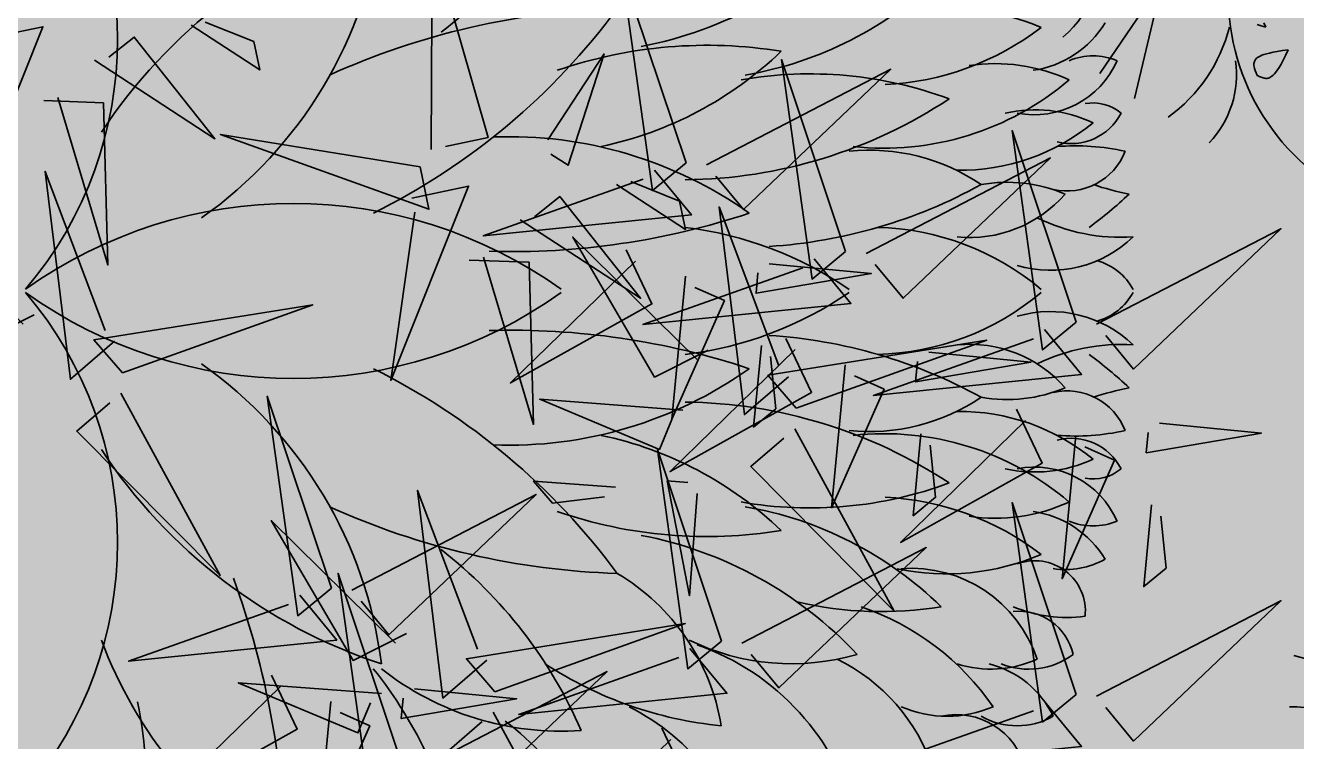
# Model space of a CAD drawing. Header units: millimetres. Extents: x 0 to 59560, y 0 to 21447.
# Drawn here: x 11248.4 to 11711.5, y 10276.7 to 10537.5 of the extents above; entities that cross this region are included whole.
import ezdxf

# ---------------------------------------------------------------- set-up
doc = ezdxf.new("R2010")
doc.units = ezdxf.units.MM
doc.header["$LTSCALE"] = 150
doc.layers.add('ad-Landscape', color=7, linetype='Continuous', lineweight=35, true_color=0x007f00)
doc.layers.add('ad-Landscape 2', color=7, linetype='Continuous', lineweight=35, true_color=0x264c00)

# ---------------------------------------------------------------- blocks, each defined once
blk = doc.blocks.new('$ZCDB_AUDIT_GENERATED_1E96FD')
at = {"layer": 'ad-Landscape 2'}
for points in [[(945.18, 153.16), (945.84, 313), (988.93, 162.36), (956.12, 155.46)], [(1141.33, 142.91), (1091.96, 290.52), (1115.49, 121.61), (1141.33, 142.91)], [(602.53, 238.52), (646.28, 247.71), (586.35, 98.23), (604.83, 227.59)], [(760.25, 248.86), (813.19, 214.37), (808.59, 236.22), (771.19, 251.16)], [(685.98, 221.84), (778.62, 161.47), (716.5, 239.67), (696.92, 224.14)], [(1034.98, 160.64), (1078.18, 226.76), (1050.51, 141.09), (1037.27, 149.71)], [(1264.2, 74.74), (1214.83, 222.34), (1238.37, 53.43), (1264.2, 74.74)], [(1157.05, 141.39), (1298.96, 214.94), (1185.49, 106.9), (1164.16, 132.77)], [(646.83, 190.8), (692.88, 189.07), (696.27, 64.31), (657.77, 193.1)], [(1441.69, 20.19), (1392.32, 167.8), (1415.85, -1.11), (1441.69, 20.19)], [(936.54, 139.94), (782.87, 164.66), (943.43, 107.17), (936.54, 139.94)], [(1117, 137.33), (1145.44, 102.84), (985.2, 86.61), (1108.38, 130.23)], [(1279.93, 73.21), (1421.83, 146.76), (1308.37, 38.72), (1287.04, 64.59)], [(701.32, 5.54), (667.42, -23.6), (647.92, 136.27), (694.05, 14)], [(1087.91, 126.14), (1140.85, 91.65), (1136.26, 113.49), (1098.85, 128.44)], [(930.2, 115.79), (973.95, 124.99), (914.01, -24.49), (932.49, 104.87)], [(639.52, 26.01), (598.34, 5.34), (535.26, 113.04), (631.04, 18.73)], [(1013.65, 99.12), (1106.29, 38.75), (1044.16, 116.94), (1024.59, 101.42)], [(1220.13, -21.73), (1186.22, -50.87), (1166.72, 109), (1212.85, -13.27)], [(1457.41, 18.67), (1599.32, 92.22), (1485.85, -15.82), (1464.52, 10.05)], [(1158.32, -1.26), (1117.14, -21.93), (1054.06, 85.76), (1149.84, -8.54)], [(974.49, 68.07), (1020.54, 66.35), (1023.93, -58.41), (985.43, 70.37)], [(1095.26, 75.96), (1115.09, 34.36), (1006.13, -26.51), (1102.37, 67.33)], [(1239.87, 69.16), (1268.31, 34.66), (1108.08, 18.43), (1231.26, 62.05)], [(1205.32, 65.31), (1283.94, 57.7), (1195.21, 42.48), (1196.71, 58.2)], [(1140.93, 55.67), (1130.41, -54.4), (1170.87, 36.9), (1148.04, 47.04)], [(707.4, -18.68), (853.97, 33.69), (685.57, 6.72), (707.4, -18.68)], [(1417.35, 14.61), (1445.8, -19.88), (1285.56, -36.11), (1408.74, 7.51)], [(1218.14, 7.78), (1237.97, -33.82), (1129.01, -94.69), (1225.25, -0.84)], [(1199.31, 2.41), (1193.3, -60.49), (1210.53, -46.29), (1206.42, -6.22)], [(1226.2, -45.95), (1372.77, 6.42), (1204.37, -20.55), (1226.2, -45.95)], [(1328.2, -2.87), (1406.81, -10.48), (1318.08, -25.7), (1319.58, -9.97)], [(1263.8, -12.51), (1253.29, -122.58), (1293.75, -31.28), (1270.91, -21.13)], [(706.2, -34.43), (782.63, -174.81), (672.29, -63.57), (697.72, -41.71)], [(868.28, -184.34), (818.91, -36.74), (842.44, -205.65), (868.28, -184.34)], [(1138.96, -47.33), (1028.7, -39.06), (1120.81, -77.65), (1130.49, -54.61)], [(1395.62, -46.76), (1415.45, -88.36), (1306.49, -149.23), (1402.73, -55.39)], [(1505.68, -57.42), (1584.3, -65.03), (1495.57, -80.24), (1497.07, -64.52)], [(1225, -61.7), (1301.43, -202.08), (1191.09, -90.84), (1216.52, -68.99)], [(1322.19, -65.77), (1316.18, -128.67), (1333.4, -114.47), (1329.3, -74.4)], [(1441.29, -67.05), (1430.77, -177.13), (1471.23, -85.82), (1448.4, -75.68)], [(1168.64, -225.25), (1119.27, -77.64), (1142.8, -246.56), (1168.64, -225.25)], [(1086.9, -106.79), (1023.9, -102.06), (1038.45, -118.99), (1078.43, -114.07)], [(1149.91, -111.51), (1143.91, -190.26), (1126.88, -101.86), (1142.64, -103.05)], [(884, -185.87), (1025.91, -112.32), (912.44, -220.36), (891.11, -194.49)], [(988.03, -239.91), (954.12, -269.05), (934.63, -109.18), (980.75, -231.44)], [(1441.69, -266.16), (1392.32, -118.55), (1415.85, -287.46), (1441.69, -266.16)], [(1499.67, -120.32), (1493.66, -183.21), (1510.89, -169.01), (1506.78, -128.94)], [(926.22, -219.43), (885.04, -240.1), (821.96, -132.41), (917.75, -226.72)], [(1184.36, -226.77), (1326.27, -153.22), (1212.8, -261.27), (1191.47, -235.4)], [(922.89, -320.7), (873.52, -173.09), (897.05, -342.01), (922.89, -320.7)], [(843.94, -189.92), (872.38, -224.42), (712.15, -240.65), (835.33, -197.03)], [(1457.41, -267.68), (1599.32, -194.13), (1485.85, -302.17), (1464.52, -276.3)], [(994.1, -264.12), (1140.68, -211.75), (972.28, -238.73), (994.1, -264.12)], [(1144.3, -230.83), (1172.74, -265.32), (1012.51, -281.56), (1135.69, -237.93)], [(822.21, -251.3), (842.04, -292.9), (733.08, -353.77), (829.32, -259.92)], [(938.61, -322.22), (1080.52, -248.67), (967.05, -356.72), (945.72, -330.85)], [(906.87, -265.5), (796.6, -257.23), (888.71, -295.82), (898.39, -272.79)], [(932.27, -261.95), (1010.88, -269.56), (922.15, -284.78), (923.66, -269.06)], [(867.88, -271.59), (857.36, -381.66), (897.82, -290.36), (874.99, -280.21)], [(1417.35, -271.74), (1445.8, -306.23), (1285.56, -322.46), (1408.74, -278.84)], [(992.9, -279.87), (1069.33, -420.25), (959, -309.01), (984.43, -287.16)], [(1122.57, -292.21), (1142.4, -333.8), (1033.44, -394.67), (1129.68, -300.83)]]:
    blk.add_lwpolyline(points, dxfattribs=at)
blk = doc.blocks.new('$ZCDB_AUDIT_GENERATED_1E8F09')
at = {"layer": 'ad-Landscape'}
for centre, radius, start, end in [((-0.278, -1.6321), 1.6541, 7.071, 54.8541), ((2.0051, 0.5207), 2.0521, 213.3645, 251.7788), ((0.5036, -2.3877), 1.7715, 23.4099, 52.0446), ((-2.2619, -2.2221), 3.2578, 0.4864, 20.1425), ((1.8408, -1.8007), 0.8356, 9.3048, 59.3197), ((1.8918, -0.7397), 1.7085, 200.4746, 238.3718), ((2.2585, -2.2572), 0.9551, 13.7428, 70.7401), ((2.7888, -2.0624), 0.7268, 18.6708, 63.797), ((0.0127, -2.4992), 1.6882, 11.0285, 38.5633), ((2.0528, -0.5755), 1.111, 231.6498, 273.9516), ((2.8127, -0.1703), 1.5025, 236.8668, 264.3747), ((3.6025, -1.7876), 0.3701, 25.3637, 76.0362), ((1.8936, -2.412), 0.9205, 13.6684, 62.8823), ((3.5309, -1.1863), 0.4429, 246.5632, 293.4368), ((0.9565, -2.7668), 1.425, 19.7331, 51.7721), ((3.5663, -1.8937), 0.2709, 13.6546, 102.449), ((3.799, -1.3868), 0.2788, 240.3623, 299.6377)]:
    blk.add_arc(centre, radius, start, end, dxfattribs=at)
at = {"layer": 'ad-Landscape 2'}
for centre, radius, start, end in [((-1.1235, 0.9635), 1.4762, 319.5678, 40.4322), ((0.5036, 2.3877), 1.7715, 307.9554, 336.5901), ((2.0051, -0.5207), 2.0521, 108.2212, 146.6355), ((-0.278, 1.6321), 1.6541, 305.1459, 352.929), ((2.0704, 2.4383), 1.5297, 280.88, 316.8447), ((2.5206, 2.2177), 1.411, 279.6586, 314.4053), ((2.3551, -1.8074), 2.8907, 91.7421, 114.3259), ((0.1824, 2.6175), 2.5892, 296.3796, 323.6291), ((3.5292, 0.1698), 0.9139, 66.6856, 101.9827), ((3.8058, 1.2269), 0.3858, 278.1128, 328.8491), ((3.2424, 1.8545), 1.0655, 272.7479, 307.4895), ((2.6118, -0.8298), 1.7705, 80.79, 108.9313), ((1.9143, 1.938), 1.4152, 281.8912, 313.8777), ((3.8641, 1.0224), 0.3477, 259.2126, 336.0816), ((4.09, 0.6654), 0.2348, 66.9546, 113.0454), ((3.0057, -0.698), 1.5293, 69.608, 99.927), ((3.7147, 0.1925), 0.678, 65.2948, 98.4443), ((3.2885, 1.64), 1.0932, 263.8281, 310.4783), ((2.5064, 2.2982), 1.8728, 270.6495, 303.447), ((3.8679, 0.1672), 0.5263, 65.037, 102.6088), ((4.09, 0.5543), 0.1658, 49.7168, 100.6456), ((3.5803, 1.2652), 0.8033, 269.2102, 309.3859), ((4.0065, 0.7788), 0.2144, 255.3103, 332.8065), ((1.8532, -0.9988), 1.5896, 54.6574, 92.1931), ((3.2335, -0.2213), 0.7603, 55.7746, 95.8794), ((4.0211, -0.3309), 0.8867, 77.5296, 94.4585), ((3.9905, 0.6212), 0.2383, 256.9971, 338.7719), ((2.7222, 2.1138), 1.9478, 273.7396, 298.8178), ((3.7607, -0.1513), 0.5674, 66.9564, 100.106), ((4.487, 1.6291), 1.2847, 251.9995, 258.3628), ((3.6164, 0.6908), 0.4865, 264.4297, 318.861), ((3.052, 1.6261), 1.72, 306.4839, 313.13), ((1.0264, -1.4309), 1.7659, 54.4662, 125.5338), ((1.8634, 3.0329), 2.8823, 268.2827, 288.3895), ((4.1975, 0.9392), 0.7339, 243.983, 273.5711), ((2.3531, -1.1695), 1.4234, 55.6803, 82.958), ((3.2407, -0.7659), 1.0093, 49.8945, 88.7438), ((3.9266, 0.5355), 0.4565, 253.7631, 313.9118), ((4.0462, -0.1006), 0.224, 28.4336, 74.6891), ((-1.1235, -0.9635), 1.4762, 319.5678, 40.4322), ((1.0264, 1.4309), 1.7659, 234.4662, 305.5338), ((2.3531, 1.1695), 1.4234, 277.042, 304.3197), ((3.2407, 0.7659), 1.0093, 271.2562, 310.1055), ((4.0462, 0.1006), 0.224, 285.3109, 331.5664), ((3.9266, -0.5355), 0.4565, 46.0882, 106.2369), ((1.8634, -3.0329), 2.8823, 71.6105, 91.7173), ((2.7222, -2.1138), 1.9478, 61.1822, 86.2604), ((3.6164, -0.6908), 0.4865, 41.139, 95.5703), ((4.1975, -0.9392), 0.7339, 86.4289, 116.017), ((3.052, -1.6261), 1.72, 46.87, 53.5161), ((0.1824, -2.6175), 2.5892, 36.3709, 63.6204), ((1.8532, 0.9988), 1.5896, 267.8069, 305.3426), ((3.7607, 0.1513), 0.5674, 259.894, 293.0436), ((3.9905, -0.6212), 0.2383, 21.2281, 103.0029), ((4.487, -1.6291), 1.2847, 101.6372, 108.0005), ((2.5064, -2.2982), 1.8728, 56.553, 89.3505), ((3.2335, 0.2213), 0.7603, 264.1206, 304.2254), ((3.5803, -1.2652), 0.8033, 50.6141, 90.7898), ((4.0211, 0.3309), 0.8867, 265.5415, 282.4704), ((1.9143, -1.938), 1.4152, 46.1223, 78.1088), ((3.2885, -1.64), 1.0932, 49.5217, 96.1719), ((4.0065, -0.7788), 0.2144, 27.1935, 104.6897), ((3.8679, -0.1672), 0.5263, 257.3912, 294.963), ((3.8641, -1.0224), 0.3477, 23.9184, 100.7874), ((4.09, -0.5543), 0.1658, 259.3544, 310.2832), ((3.0057, 0.698), 1.5293, 260.073, 290.392), ((2.3551, 1.8074), 2.8907, 245.6741, 268.2579), ((2.5206, -2.2177), 1.411, 45.5947, 80.3414), ((3.2424, -1.8545), 1.0655, 52.5105, 87.2521), ((3.7147, -0.1925), 0.678, 261.5557, 294.7052), ((2.6118, 0.8298), 1.7705, 251.0687, 279.21), ((3.8058, -1.2269), 0.3858, 31.1509, 81.8872), ((4.09, -0.6654), 0.2348, 246.9546, 293.0454), ((2.0704, -2.4383), 1.5297, 43.1553, 79.12), ((3.5292, -0.1698), 0.9139, 258.0173, 293.3144), ((3.3934, -1.5704), 0.508, 18.3657, 94.3629), ((3.867, -1.2266), 0.1934, 354.1867, 110.596), ((3.9828, -0.7528), 0.3143, 261.5933, 299.1651), ((3.2785, 0.1985), 1.4267, 256.9569, 279.2549), ((2.8723, -2.1694), 1.0147, 34.6416, 71.0624), ((3.9905, -0.7068), 0.5437, 247.6458, 277.2834), ((3.8061, -1.4393), 0.2126, 12.8534, 96.0686), ((2.935, -0.5362), 0.8919, 243.9188, 286.3599), ((3.6986, -1.0203), 0.4283, 252.4107, 294.4025), ((3.8429, -1.1634), 0.2852, 248.3546, 306.7162), ((-0.9729, -1.8753), 1.4339, 333.1598, 12.1138)]:
    blk.add_arc(centre, radius, start, end, dxfattribs=at)
blk = doc.blocks.new('$ZCDB_AUDIT_GENERATED_1E9983')
at = {"layer": 'ad-Landscape', "linetype": 'Continuous'}
blk.add_line((185.45, 683.31), (169.64, 750.19), dxfattribs=at)
for points in [[(326.61, 591.55), (193.35, 662.62), (145.49, 732.73)], [(254.35, 734.17), (253.55, 732.32), (252.94, 730.75), (252.51, 729.42), (252.23, 728.3), (252.08, 727.36), (252.04, 726.55), (252.09, 725.84), (252.21, 725.19), (252.38, 724.58), (252.61, 723.99), (252.92, 723.43), (253.34, 722.88), (253.87, 722.34), (254.53, 721.82), (255.35, 721.3), (256.34, 720.79), (257.52, 720.28), (258.95, 719.77), (260.68, 719.26), (262.76, 718.73), (265.26, 718.19), (268.22, 717.62), (271.71, 717.03), (275.78, 716.42)], [(254.35, 734.17), (255.04, 734.52), (255.73, 734.84), (256.41, 735.15), (257.08, 735.43), (257.75, 735.67), (258.4, 735.88), (259.05, 736.05), (259.69, 736.17), (260.32, 736.24), (260.96, 736.24), (261.6, 736.15), (262.26, 735.97), (262.95, 735.67), (263.68, 735.24), (264.46, 734.67), (265.3, 733.94), (266.2, 733.02), (267.19, 731.86), (268.28, 730.41), (269.48, 728.59), (270.81, 726.34), (272.3, 723.61), (273.95, 720.32), (275.78, 716.42)], [(254.33, 699), (257.06, 699.92), (260.3, 700.95)], [(259.02, 697.88), (260.3, 700.95)], [(239.13, 354.81), (91.68, 387.47), (9.73, 365.32)]]:
    blk.add_lwpolyline(points, dxfattribs=at)
for centre, radius, start, end in [((389.86, 679.23), 155.43, 120.80412, 186.68563), ((172.14, 733.76), 67.87, 351.75756, 43.68018), ((128.18, 673.55), 110.38, 14.28758, 54.1159), ((83.37, 661.19), 59.23, 335.04444, 51.65457), ((-9.2, 348.28), 124.35, 18.06286, 85.75592), ((9.05, 460.07), 59.23, 267.78669, 344.39682), ((12.57, 400.98), 34.97, 20.50888, 108.24698)]:
    blk.add_arc(centre, radius, start, end, dxfattribs=at)
blk = doc.blocks.new('zw$CCAF')
at = {"transparency": 33554610}
h = blk.add_hatch(dxfattribs=at)
h.set_pattern_fill('DOTS', color=35, scale=20, angle=360)
h.set_pattern_definition([(360, (-799802.018, 271331.897), (15.875, 31.75), [0, -31.75])])
h.paths.add_polyline_path([(787.5, -2567.5), (3252.5, -2567.5), (3252.5, -462.5), (787.5, -462.5)])
at = {"xscale": 95.10164028446887, "yscale": 95.10164028446887, "zscale": 95.10164028446887, "rotation": 359.9999999999996}
blk.add_blockref('$ZCDB_AUDIT_GENERATED_1E8F09', (1929.57, -1641.46), dxfattribs=at)
at = {"layer": 'ad-Landscape', "linetype": 'Continuous', "xscale": 0.473259546584505, "yscale": 0.473259546584505, "zscale": 0.473259546584505, "rotation": 359.9999999999996}
blk.add_blockref('$ZCDB_AUDIT_GENERATED_1E96FD', (1630.1, -1662.44), dxfattribs=at)
at = {"layer": 'ad-Landscape', "xscale": -0.5272785422807036, "yscale": 0.5272785422807036, "zscale": 0.5272785422807036, "rotation": 179.9999999999999}
for p in [(2244.22, -1175.85), (2386.5, -1581.58)]:
    blk.add_blockref('$ZCDB_AUDIT_GENERATED_1E9983', p, dxfattribs=at)
blk = doc.blocks.new('zw$4CF3')
at = {"rotation": 360}
blk.add_blockref('zw$CCAF', (-13280, 8360), dxfattribs=at)

msp = doc.modelspace()

# ---------------------------------------------------------------- block references
msp.add_blockref('zw$4CF3', (22598.8, 3722.27))

doc.saveas('drawing.dxf')
